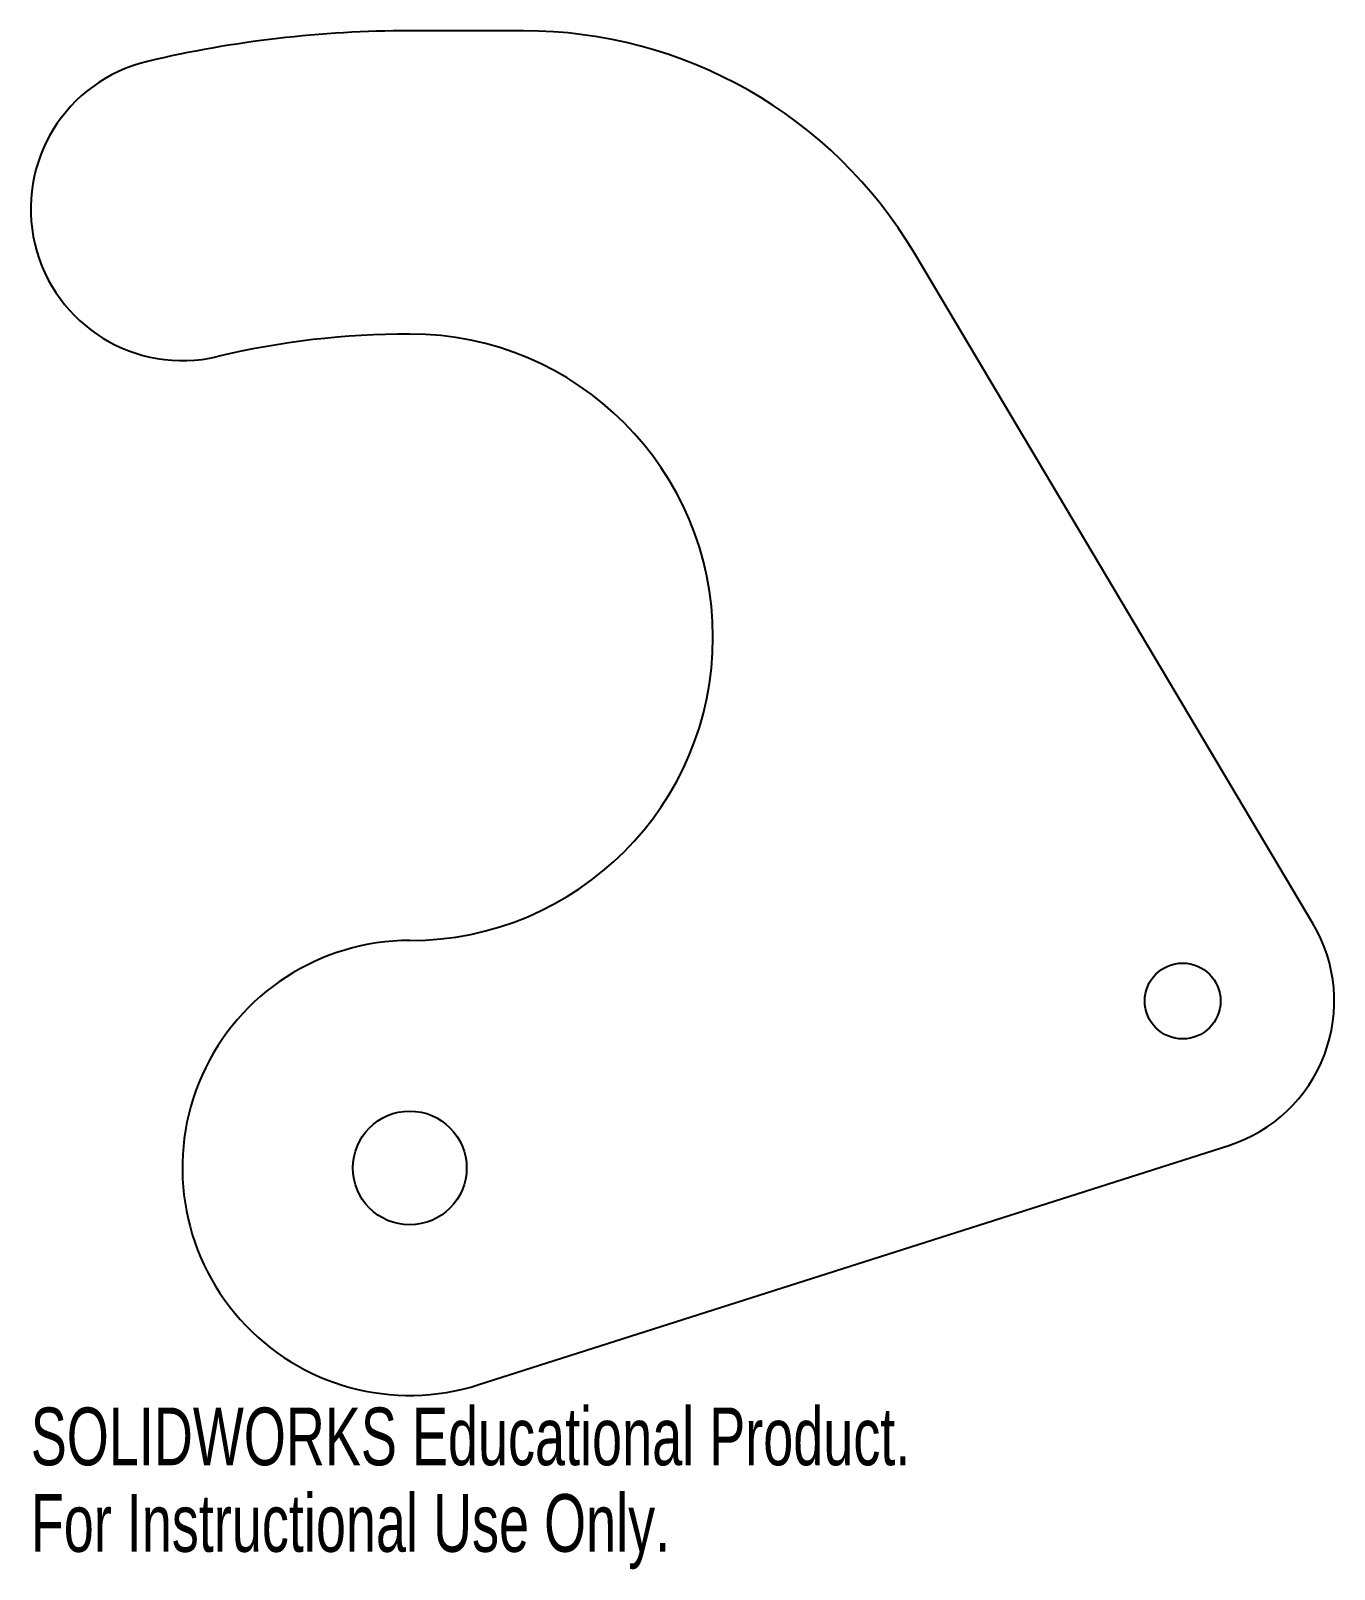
# Model space of a CAD drawing. Header units: inches. Extents: x -1.25 to 3.05, y -1.32 to 3.75.
import ezdxf

# ---------------------------------------------------------------- set-up
doc = ezdxf.new("R2010")
doc.units = ezdxf.units.IN
doc.header["$MEASUREMENT"] = 0
doc.styles.add('SLDTEXTSTYLE0', font='TXT', dxfattribs={"width": 0.7})

msp = doc.modelspace()

# ---------------------------------------------------------------- linework, layer by layer
at = {"color": 7, "linetype": 'Continuous', "lineweight": 25}
for p, q in [((0.375, 3.75), (0, 3.75)), ((2.9786, 0.806), (1.6643, 3.0166)), ((0.2279, -0.7145), (2.7008, 0.0741))]:
    msp.add_line(p, q, dxfattribs=at)
for centre, radius in [((2.5489, 0.5505), 0.125), ((0, 0), 0.1875)]:
    msp.add_circle(centre, radius, dxfattribs=at)
for centre, radius, start, end in [((0, 0), 3.75, 90, 103.3424), ((0.375, 2.25), 1.5, 30.7339, 90), ((-0.75, 3.1623), 0.5, 103.3424, 283.3424), ((0, 0), 2.75, 90, 103.3424), ((0, 1.75), 1, 270, 90), ((2.5489, 0.5505), 0.5, 287.6884, 30.7339), ((0, 0), 0.75, 90, 287.6884)]:
    msp.add_arc(centre, radius, start, end, dxfattribs=at)

# ---------------------------------------------------------------- texts
at = {"color": 7, "linetype": 'Continuous', "char_height": 0.1903, "attachment_point": 1, "style": 'SLDTEXTSTYLE0'}
for s, insert in [('SOLIDWORKS Educational Product.', (-1.25, -0.7901)), ('For Instructional Use Only.', (-1.25, -1.0756))]:
    msp.add_mtext(s, dxfattribs=dict(at, insert=insert))

doc.saveas('drawing.dxf')
